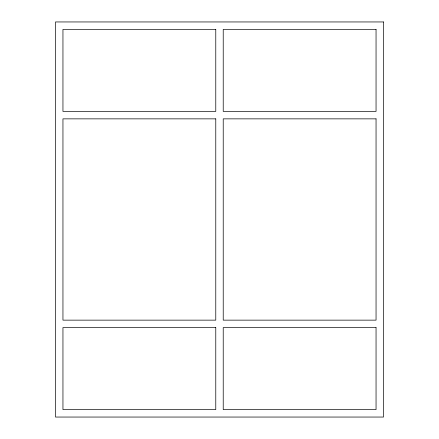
<?xml version="1.0" encoding="UTF-8"?>
<svg xmlns="http://www.w3.org/2000/svg" width="439" height="439" viewBox="0 0 439 439"><rect width="100%" height="100%" fill="white"/><g stroke="black" fill="none" stroke-linecap="round" stroke-linejoin="round"><path stroke-width="0.66" d="M383.505 21.95L55.495 21.95L55.495 417.05L383.505 417.05L383.505 21.95M215.774 29.402L62.953 29.402L62.953 111.407L215.774 111.407L215.774 29.402M376.047 29.402L223.226 29.402L223.226 111.407L376.047 111.407L376.047 29.402M215.774 118.859L62.953 118.859L62.953 320.141L215.774 320.141L215.774 118.859M376.047 118.859L223.226 118.859L223.226 320.141L376.047 320.141L376.047 118.859M215.774 327.593L62.953 327.593L62.953 409.598L215.774 409.598L215.774 327.593M376.047 327.593L223.226 327.593L223.226 409.598L376.047 409.598L376.047 327.593"/></g></svg>
